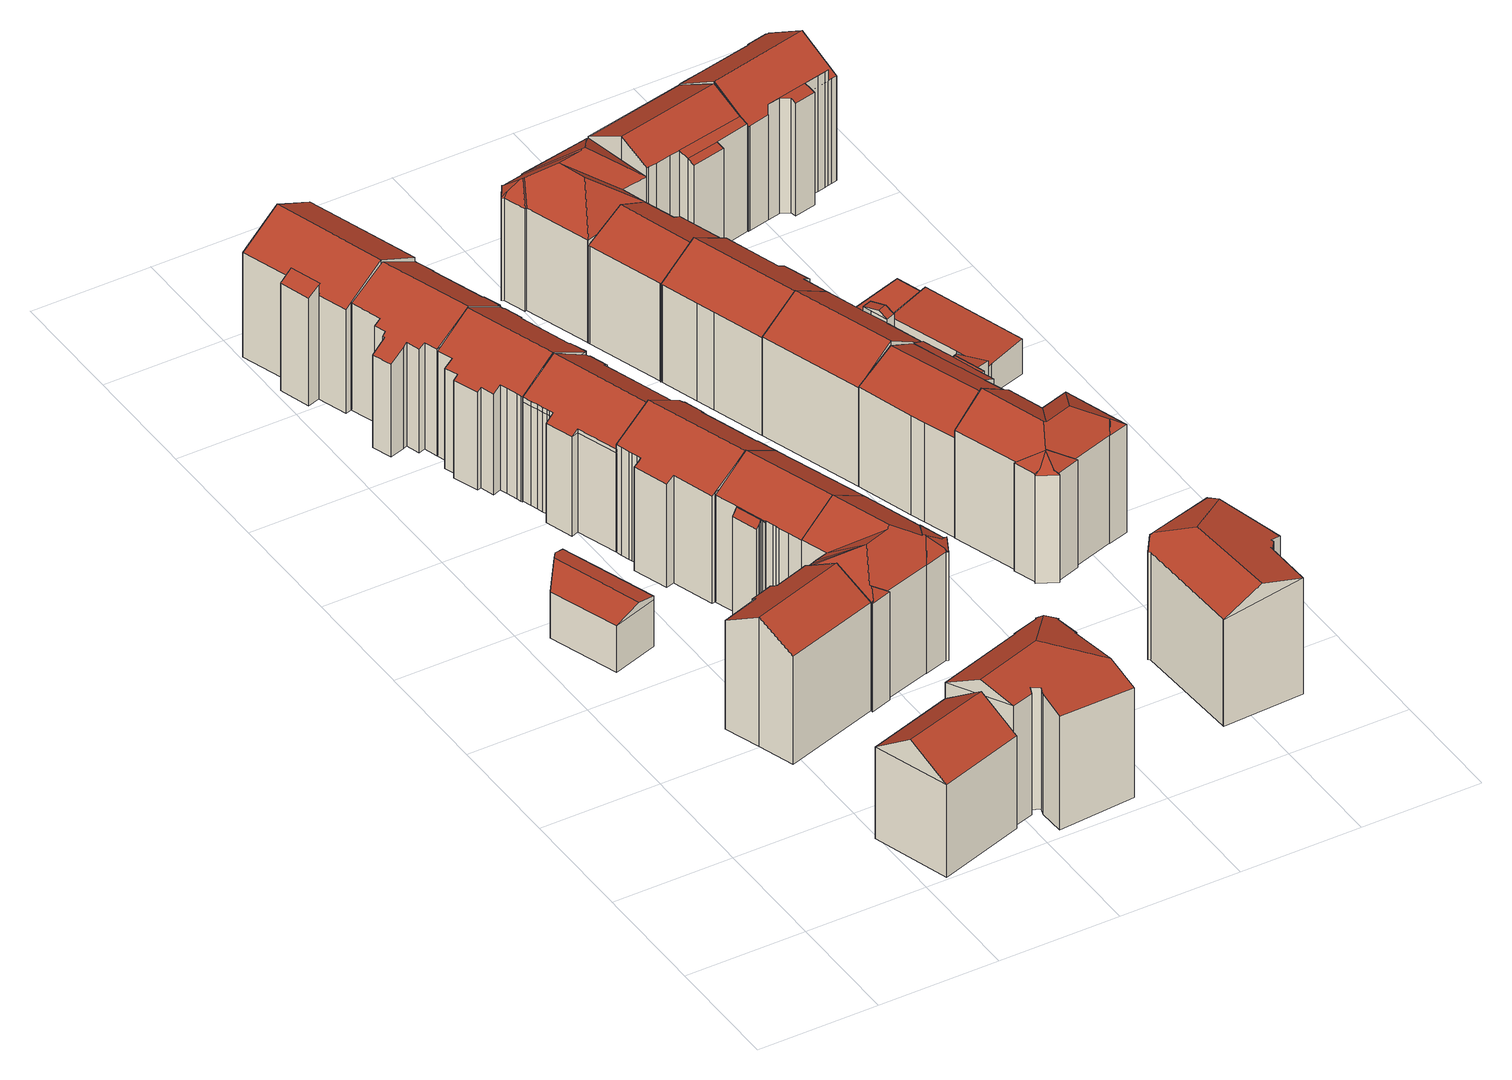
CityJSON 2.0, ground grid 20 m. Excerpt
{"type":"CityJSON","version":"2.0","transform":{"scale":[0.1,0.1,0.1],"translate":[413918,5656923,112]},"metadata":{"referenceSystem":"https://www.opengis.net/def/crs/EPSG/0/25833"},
"CityObjects":{
"building1":{"type":"Building","attributes":{"Dachtyp_tdc":"tdcFreeFormRoof","Gemeindeschluessel":14612000,"Dachneigung":35.52,"QualitaetDacherkennung":86,"Geometrietyp2DReferenz":"3000","measuredHeight":21.21,"function":"31001_9998","roofType":"5000"},"geometry":[{"type":"Solid","lod":"2","boundaries":[[[[0,1,2,3]],[[1,4,5,2]],[[4,6,7,5]],[[6,8,9,7]],[[8,0,3,9]],[[6,4,10,11,8]],[[11,10,1,0]],[[4,1,10]],[[0,8,11]],[[3,2,5,7,9]]]],"semantics":{"surfaces":[{"type":"WallSurface"},{"type":"RoofSurface"},{"type":"GroundSurface"}],"values":[[0,0,0,0,0,1,1,0,0,2]]}}]},
"building2":{"type":"Building","attributes":{"Dachtyp_tdc":"tdcFreeFormRoof","Gemeindeschluessel":14612000,"Dachneigung":15.91,"QualitaetDacherkennung":83,"Geometrietyp2DReferenz":"3000","measuredHeight":9.66,"function":"31001_9998","roofType":"5000"},"geometry":[{"type":"Solid","lod":"2","boundaries":[[[[12,13,14,15]],[[16,17,18,19,20,21,22]],[[23,24,17,16]],[[24,25,18,17]],[[25,26,19,18]],[[26,27,20,19]],[[27,12,21,20]],[[12,15,22,21]],[[15,23,16,22]],[[14,13,28,29,30,31,32]],[[31,24,23,32]],[[15,14,32,23]],[[25,30,29,26]],[[24,31,30,25]],[[26,29,28,27]],[[27,28,13,12]]]],"semantics":{"surfaces":[{"type":"WallSurface"},{"type":"GroundSurface"},{"type":"RoofSurface"}],"values":[[0,1,0,0,0,0,0,0,0,2,2,0,0,0,0,0]]}}]},
"building3":{"type":"Building","attributes":{"Dachtyp_tdc":"tdcGableRoof","Gemeindeschluessel":14612000,"Dachneigung":31.06,"QualitaetDacherkennung":78,"Geometrietyp2DReferenz":"3000","measuredHeight":23.28,"function":"31001_9998","roofType":"3100"},"geometry":[{"type":"Solid","lod":"2","boundaries":[[[[33,34,35,36]],[[34,37,38,35]],[[37,39,40,38]],[[39,41,42,40]],[[41,43,44,42]],[[43,45,46,44]],[[45,47,48,46]],[[47,49,50,48]],[[49,51,52,50]],[[51,53,54,52]],[[53,55,56,54]],[[55,57,58,56]],[[57,33,36,58]],[[53,51,49,47]],[[47,45,43,41,39,37,34,33,57,55,53]],[[36,35,38,40,42,44,46,48,50,52,54,56,58]]]],"semantics":{"surfaces":[{"type":"WallSurface"},{"type":"RoofSurface"},{"type":"GroundSurface"}],"values":[[0,0,0,0,0,0,0,0,0,0,0,0,0,1,1,2]]}}]},
"building4":{"type":"Building","attributes":{"Dachtyp_tdc":"tdcFreeFormRoof","Gemeindeschluessel":14612000,"Dachneigung":14.25,"QualitaetDacherkennung":31,"Geometrietyp2DReferenz":"3000","measuredHeight":23.38,"function":"31001_9998","roofType":"5000"},"geometry":[{"type":"Solid","lod":"2","boundaries":[[[[59,60,61,62]],[[60,63,64,61]],[[63,65,5,64]],[[65,66,2,5]],[[66,67,68,2]],[[67,69,70,68]],[[69,71,72,70]],[[71,73,74,72]],[[73,75,76,74]],[[75,77,78,76]],[[77,79,80,78]],[[79,81,82,80]],[[81,83,84,82]],[[83,85,86,84]],[[85,87,88,86]],[[87,59,62,88]],[[89,90,91,81,79,77,75]],[[89,73,71,69,67,66,92,90]],[[65,63,60,59,87,85,83,91,90,92]],[[83,81,91]],[[75,73,89]],[[66,65,92]],[[62,61,64,5,2,68,70,72,74,76,78,80,82,84,86,88]]]],"semantics":{"surfaces":[{"type":"WallSurface"},{"type":"RoofSurface"},{"type":"GroundSurface"}],"values":[[0,0,0,0,0,0,0,0,0,0,0,0,0,0,0,0,1,1,1,0,0,0,2]]}}]},
"building5":{"type":"Building","attributes":{"Gemeindeschluessel":14612000,"Geometrietyp2DReferenz":"3000","function":"31001_9998","roofType":"9999"},"children":["building5-1","building5-2"]},
"building5-1":{"type":"BuildingPart","attributes":{"Dachtyp_tdc":"tdcPolyFlatRoof","Dachneigung":29.01,"QualitaetDacherkennung":42,"Geometrietyp2DReferenz":"3000","measuredHeight":20.57,"roofType":"2100"},"parents":["building5"],"geometry":[{"type":"MultiSurface","lod":"2","boundaries":[[[93,94,95,96,97]],[[98,99,100,101,102]],[[97,96,99,98]],[[96,95,103,100,99]],[[93,97,98,102,104]]],"semantics":{"surfaces":[{"type":"RoofSurface"},{"type":"GroundSurface"},{"type":"WallSurface"}],"values":[0,1,2,2,2]}}]},
"building5-2":{"type":"BuildingPart","attributes":{"Dachtyp_tdc":"tdcGableRoof","Dachneigung":31.36,"QualitaetDacherkennung":74,"Geometrietyp2DReferenz":"3000","measuredHeight":23.24,"roofType":"3100"},"parents":["building5"],"geometry":[{"type":"MultiSurface","lod":"2","boundaries":[[[103,105,106,100]],[[105,107,108,106]],[[107,109,110,108]],[[109,111,112,110]],[[111,113,114,112]],[[113,115,116,114]],[[115,117,118,116]],[[117,119,120,118]],[[119,104,102,120]],[[115,113,111,109]],[[109,107,105,103,121,104,119,117,115]],[[102,101,100,106,108,110,112,114,116,118,120]]],"semantics":{"surfaces":[{"type":"WallSurface"},{"type":"RoofSurface"},{"type":"GroundSurface"}],"values":[0,0,0,0,0,0,0,0,0,1,1,2]}}]},
"building6":{"type":"Building","attributes":{"Dachtyp_tdc":"tdcFreeFormRoof","Gemeindeschluessel":14612000,"Dachneigung":28.69,"QualitaetDacherkennung":70,"Geometrietyp2DReferenz":"3000","measuredHeight":22.8,"function":"31001_9998","roofType":"5000"},"geometry":[{"type":"Solid","lod":"2","boundaries":[[[[122,123,124,125]],[[123,126,127,124]],[[126,128,129,127]],[[128,130,131,129]],[[130,132,118,131]],[[132,133,114,118]],[[133,134,135,114]],[[134,136,137,135]],[[136,138,139,137]],[[138,140,141,139]],[[140,142,143,141]],[[142,144,145,143]],[[144,146,147,145]],[[146,148,149,147]],[[148,150,151,149]],[[150,152,153,151]],[[152,154,155,153]],[[154,156,157,155]],[[156,158,159,157]],[[158,160,161,159]],[[160,162,163,161]],[[162,164,165,163]],[[164,122,125,165]],[[160,158,156,154,152,166,167,132,130,128,126,123,122,164,162]],[[144,142,140,138,136,134,133,167,166,150,148,146]],[[133,132,167]],[[152,150,166]],[[125,124,127,129,131,118,114,135,137,139,141,143,145,147,149,151,153,155,157,159,161,163,165]]]],"semantics":{"surfaces":[{"type":"WallSurface"},{"type":"RoofSurface"},{"type":"GroundSurface"}],"values":[[0,0,0,0,0,0,0,0,0,0,0,0,0,0,0,0,0,0,0,0,0,0,0,1,1,0,0,2]]}}]},
"building7":{"type":"Building","attributes":{"Dachtyp_tdc":"tdcFreeFormRoof","Gemeindeschluessel":14612000,"Dachneigung":30.2,"QualitaetDacherkennung":68,"Geometrietyp2DReferenz":"3000","measuredHeight":22.72,"function":"31001_9998","roofType":"5000"},"geometry":[{"type":"Solid","lod":"2","boundaries":[[[[168,169,170,171]],[[169,172,153,170]],[[172,173,151,153]],[[173,174,175,151]],[[174,176,177,175]],[[176,178,179,177]],[[178,180,181,179]],[[180,182,183,181]],[[182,184,185,183]],[[184,186,187,185]],[[186,188,189,187]],[[188,190,191,189]],[[190,192,193,191]],[[192,194,195,193]],[[194,196,197,195]],[[196,198,199,197]],[[198,200,201,199]],[[200,202,203,201]],[[202,204,205,203]],[[204,206,207,205]],[[206,208,209,207]],[[208,210,211,209]],[[210,168,171,211]],[[204,202,200,198,196,194,192,212,213,172,169,168,210,208,206]],[[188,186,184,182,180,178,176,174,173,213,212,190]],[[173,172,213]],[[192,190,212]],[[171,170,153,151,175,177,179,181,183,185,187,189,191,193,195,197,199,201,203,205,207,209,211]]]],"semantics":{"surfaces":[{"type":"WallSurface"},{"type":"RoofSurface"},{"type":"GroundSurface"}],"values":[[0,0,0,0,0,0,0,0,0,0,0,0,0,0,0,0,0,0,0,0,0,0,0,1,1,0,0,2]]}}]},
"building8":{"type":"Building","attributes":{"Dachtyp_tdc":"tdcFreeFormRoof","Gemeindeschluessel":14612000,"Dachneigung":31.07,"QualitaetDacherkennung":56,"Geometrietyp2DReferenz":"3000","measuredHeight":23.45,"function":"31001_9998","roofType":"5000"},"geometry":[{"type":"Solid","lod":"2","boundaries":[[[[214,215,216,217]],[[215,218,219,216]],[[220,221,222,223]],[[221,224,225,222]],[[224,226,227,225]],[[226,228,229,227]],[[228,230,231,229]],[[230,232,233,231]],[[232,234,235,233]],[[234,236,237,235]],[[236,238,239,237]],[[238,240,241,239]],[[240,242,243,241]],[[242,244,245,243]],[[244,246,247,245]],[[246,248,249,247]],[[248,214,217,249]],[[246,250,251]],[[244,250,246]],[[242,250,244]],[[250,242,240]],[[252,253,254,250,240,238]],[[252,238,236]],[[253,252,236,234]],[[254,253,234,232]],[[255,256,257,258,251,250,254,232,230]],[[259,260,255,230,228]],[[261,259,228,226]],[[261,226,224]],[[262,260,259,261,224,221]],[[262,221,220]],[[256,255,260,262,220,218]],[[257,256,218,215]],[[215,214,263,258,257]],[[263,248,246,251,258]],[[248,263,214]],[[217,216,219,223,222,225,227,229,231,233,235,237,239,241,243,245,247,249]],[[218,220,223,219]]]],"semantics":{"surfaces":[{"type":"WallSurface"},{"type":"RoofSurface"},{"type":"GroundSurface"}],"values":[[0,0,0,0,0,0,0,0,0,0,0,0,0,0,0,0,0,1,1,1,1,1,1,1,1,1,1,1,1,1,1,1,1,1,1,0,2,0]]}}]},
"building9":{"type":"Building","attributes":{"Dachtyp_tdc":"tdcFreeFormRoof","Gemeindeschluessel":14612000,"Dachneigung":29.21,"QualitaetDacherkennung":70,"Geometrietyp2DReferenz":"3000","measuredHeight":22.56,"function":"31001_9998","roofType":"5000"},"geometry":[{"type":"Solid","lod":"2","boundaries":[[[[264,265,266,267]],[[265,268,269,266]],[[268,270,271,269]],[[270,272,273,271]],[[272,274,275,273]],[[274,276,277,275]],[[276,278,279,277]],[[278,280,281,279]],[[280,282,283,281]],[[282,284,285,283]],[[284,286,287,285]],[[286,288,289,287]],[[288,290,291,289]],[[290,292,293,291]],[[292,294,295,293]],[[294,296,297,295]],[[296,298,299,297]],[[298,264,267,299]],[[300,301,302,303,304,305,306,307]],[[308,306,305,192,309,310,311,312,313,314,315,298,296,316]],[[292,308,316,294]],[[294,316,296]],[[298,315,264]],[[264,315,314,265]],[[265,314,313,268]],[[268,313,312,270]],[[270,312,311,272]],[[272,311,310,274]],[[274,310,309,276]],[[276,309,192,278]],[[278,192,305,304,280]],[[290,307,306,308,292]],[[288,300,307,290]],[[280,304,303,282]],[[282,303,302,284]],[[284,302,301,286]],[[286,301,300,288]],[[267,266,269,271,273,275,277,279,281,283,285,287,289,291,293,295,297,299]]]],"semantics":{"surfaces":[{"type":"WallSurface"},{"type":"RoofSurface"},{"type":"GroundSurface"}],"values":[[0,0,0,0,0,0,0,0,0,0,0,0,0,0,0,0,0,0,1,1,0,0,0,0,0,0,0,0,0,0,0,0,0,0,0,0,0,2]]}}]},
"building10":{"type":"Building","attributes":{"Dachtyp_tdc":"tdcFreeFormRoof","Gemeindeschluessel":14612000,"Dachneigung":28.61,"QualitaetDacherkennung":70,"Geometrietyp2DReferenz":"3000","measuredHeight":23.19,"function":"31001_9998","roofType":"5000"},"geometry":[{"type":"Solid","lod":"2","boundaries":[[[[317,318,319,320]],[[318,321,322,319]],[[321,323,324,322]],[[325,326,327,328]],[[326,329,330,327]],[[329,331,332,330]],[[331,333,334,332]],[[333,335,336,334]],[[335,337,338,336]],[[337,339,340,338]],[[339,341,342,340]],[[341,343,344,342]],[[343,345,346,344]],[[345,347,348,346]],[[347,349,350,348]],[[349,351,352,350]],[[351,353,293,352]],[[353,354,291,293]],[[354,355,356,291]],[[355,357,358,356]],[[357,317,320,358]],[[318,317,357,355,354,359,360,326,325,323,321]],[[335,333,331,329,360,359,353,351,349,347,345,343,341,339,337]],[[354,353,359]],[[329,326,360]],[[320,319,322,324,328,327,330,332,334,336,338,340,342,344,346,348,350,352,293,291,356,358]],[[323,325,328,324]]]],"semantics":{"surfaces":[{"type":"WallSurface"},{"type":"RoofSurface"},{"type":"GroundSurface"}],"values":[[0,0,0,0,0,0,0,0,0,0,0,0,0,0,0,0,0,0,0,0,0,1,1,0,0,2,0]]}}]},
"building11":{"type":"Building","attributes":{"Gemeindeschluessel":14612000,"Geometrietyp2DReferenz":"3000","function":"31001_9998","roofType":"9999"},"children":["building11-1","building11-2"]},
"building11-1":{"type":"BuildingPart","attributes":{"Dachtyp_tdc":"tdcGableRoof","Dachneigung":31.43,"QualitaetDacherkennung":72,"Geometrietyp2DReferenz":"3000","measuredHeight":23.36,"roofType":"3100"},"parents":["building11"],"geometry":[{"type":"MultiSurface","lod":"2","boundaries":[[[361,362,363,364]],[[362,365,366,363]],[[365,367,368,366]],[[367,369,370,371,368]],[[372,373,374]],[[372,375,330,373]],[[375,376,377,330]],[[376,378,327,377]],[[378,214,379,327]],[[214,380,381,379]],[[380,382,383,381]],[[382,384,385,383]],[[384,361,364,385]],[[380,214,378,376]],[[376,375,372,369,367,365,362,361,384,382,380]],[[364,363,366,368,371,373,330,377,327,379,381,383,385]]],"semantics":{"surfaces":[{"type":"WallSurface"},{"type":"RoofSurface"},{"type":"GroundSurface"}],"values":[0,0,0,0,0,0,0,0,0,0,0,0,0,1,1,2]}}]},
"building11-2":{"type":"BuildingPart","attributes":{"Dachtyp_tdc":"tdcFreeFormRoof","Dachneigung":48.87,"QualitaetDacherkennung":26,"Geometrietyp2DReferenz":"3000","measuredHeight":20.05,"roofType":"5000"},"parents":["building11"],"geometry":[{"type":"MultiSurface","lod":"2","boundaries":[[[386,387,388,389]],[[390,391,370,374,392]],[[392,393,387,386,394,390]],[[388,395,396,373,371,397,398,399,389]],[[387,393,395,388]],[[393,392,396,395]],[[392,374,373,396]],[[370,391,397,371]],[[391,390,398,397]],[[390,394,399,398]],[[394,386,389,399]]],"semantics":{"surfaces":[{"type":"WallSurface"},{"type":"RoofSurface"},{"type":"GroundSurface"}],"values":[0,1,1,2,0,0,0,0,0,0,0]}}]},
"building12":{"type":"Building","attributes":{"Dachtyp_tdc":"tdcFreeFormRoof","Gemeindeschluessel":14612000,"Dachneigung":16.13,"QualitaetDacherkennung":38,"Geometrietyp2DReferenz":"3000","measuredHeight":22.8,"function":"31001_9998","roofType":"5000"},"geometry":[{"type":"Solid","lod":"2","boundaries":[[[[400,401,402,403]],[[401,404,405,402]],[[404,406,407,405]],[[406,408,409,407]],[[408,410,411,409]],[[410,412,413,411]],[[412,414,415,413]],[[414,416,417,415]],[[416,418,419,417]],[[418,420,421,419]],[[420,422,423,421]],[[422,424,425,423]],[[424,400,403,425]],[[426,427,406,428]],[[429,426,428,404,401,400,424,422,420]],[[429,418,416,414,412,410,408,427,426]],[[406,404,428]],[[420,418,429]],[[408,406,427]],[[403,402,405,407,409,411,413,415,417,419,421,423,425]]]],"semantics":{"surfaces":[{"type":"WallSurface"},{"type":"RoofSurface"},{"type":"GroundSurface"}],"values":[[0,0,0,0,0,0,0,0,0,0,0,0,0,1,1,1,0,0,0,2]]}}]},
"building13":{"type":"Building","attributes":{"Dachtyp_tdc":"tdcFreeFormRoof","Gemeindeschluessel":14612000,"Dachneigung":27.64,"QualitaetDacherkennung":67,"Geometrietyp2DReferenz":"3000","measuredHeight":20.92,"function":"31001_9998","roofType":"5000"},"geometry":[{"type":"Solid","lod":"2","boundaries":[[[[430,431,432,433]],[[431,434,435,432]],[[434,436,437,435]],[[436,438,439,437]],[[438,440,441,439]],[[440,442,443,441]],[[442,444,445,443]],[[444,430,433,445]],[[438,436,434,431,446,447]],[[440,447,446,430,444,442]],[[431,430,446]],[[440,438,447]],[[433,432,435,437,439,441,443,445]]]],"semantics":{"surfaces":[{"type":"WallSurface"},{"type":"RoofSurface"},{"type":"GroundSurface"}],"values":[[0,0,0,0,0,0,0,0,1,1,0,0,2]]}}]},
"building14":{"type":"Building","attributes":{"Dachtyp_tdc":"tdcFreeFormRoof","Gemeindeschluessel":14612000,"Dachneigung":38.4,"QualitaetDacherkennung":19,"Geometrietyp2DReferenz":"3000","measuredHeight":23.22,"function":"31001_9998","roofType":"5000"},"geometry":[{"type":"Solid","lod":"2","boundaries":[[[[448,449,450,451]],[[449,452,453,450]],[[452,454,455,453]],[[454,456,457,455]],[[458,459,454,452]],[[458,452,449]],[[460,461,459,458,449,448]],[[462,460,448,463]],[[464,465,466,467,468,462,463,469]],[[464,469,470]],[[471,465,464,470,472]],[[471,472,473]],[[466,465,471,473,474]],[[467,466,474,475]],[[476,477,468,467,475,478]],[[476,478,479]],[[477,476,479,431]],[[468,477,431,480]],[[461,460,462,468,480,456]],[[459,461,456,454]],[[457,481,432,433,482,483,484,485,486,487,488,489,451,450,453,455]],[[456,480,481,457]],[[480,431,432,481]],[[431,479,433,432]],[[479,478,482,433]],[[478,475,483,482]],[[475,474,484,483]],[[474,473,485,484]],[[473,472,486,485]],[[472,470,487,486]],[[470,469,488,487]],[[469,463,489,488]],[[463,448,451,489]]]],"semantics":{"surfaces":[{"type":"WallSurface"},{"type":"RoofSurface"},{"type":"GroundSurface"}],"values":[[0,0,0,0,1,1,1,1,1,1,1,1,1,1,1,1,1,1,1,1,2,0,0,0,0,0,0,0,0,0,0,0,0]]}}]},
"building15":{"type":"Building","attributes":{"Dachtyp_tdc":"tdcFreeFormRoof","Gemeindeschluessel":14612000,"Dachneigung":30.68,"QualitaetDacherkennung":76,"Geometrietyp2DReferenz":"3000","measuredHeight":21.69,"function":"31001_9998","roofType":"5000"},"geometry":[{"type":"Solid","lod":"2","boundaries":[[[[490,491,492,493]],[[491,494,495,492]],[[494,496,497,495]],[[496,498,499,497]],[[498,500,501,499]],[[500,502,441,501]],[[502,503,439,441]],[[503,504,505,439]],[[504,506,507,505]],[[506,508,509,507]],[[508,510,511,509]],[[510,512,513,511]],[[512,490,493,513]],[[490,512,510,508,506,504,503,514,515,491]],[[494,515,514,502,500,498,496]],[[494,491,515]],[[503,502,514]],[[493,492,495,497,499,501,441,439,505,507,509,511,513]]]],"semantics":{"surfaces":[{"type":"WallSurface"},{"type":"RoofSurface"},{"type":"GroundSurface"}],"values":[[0,0,0,0,0,0,0,0,0,0,0,0,0,1,1,0,0,2]]}}]},
"building16":{"type":"Building","attributes":{"Gemeindeschluessel":14612000,"Geometrietyp2DReferenz":"3000","function":"31001_9998","roofType":"9999"},"children":["building16-1","building16-2"]},
"building16-1":{"type":"BuildingPart","attributes":{"Dachtyp_tdc":"tdcGableRoof","Dachneigung":13.86,"QualitaetDacherkennung":47,"Geometrietyp2DReferenz":"3000","measuredHeight":19.2,"roofType":"3100"},"parents":["building16"],"geometry":[{"type":"MultiSurface","lod":"2","boundaries":[[[516,517,518,519,520]],[[521,522,523,524,525]],[[522,516,520,523]],[[521,517,526]],[[516,522,527]],[[517,516,527,526]],[[522,521,526,527]],[[520,519,524,523]]],"semantics":{"surfaces":[{"type":"WallSurface"},{"type":"RoofSurface"},{"type":"GroundSurface"}],"values":[0,0,0,0,0,1,1,2]}}]},
"building16-2":{"type":"BuildingPart","attributes":{"Dachtyp_tdc":"tdcGableRoof","Dachneigung":31,"QualitaetDacherkennung":76,"Geometrietyp2DReferenz":"3000","measuredHeight":21.99,"roofType":"3100"},"parents":["building16"],"geometry":[{"type":"MultiSurface","lod":"2","boundaries":[[[518,528,529,519]],[[528,530,531,529]],[[530,532,533,531]],[[532,534,495,533]],[[534,535,536,495]],[[535,491,492,536]],[[491,525,524,492]],[[535,534,532,530]],[[530,528,518,525,491,535]],[[519,529,531,533,495,536,492,524]]],"semantics":{"surfaces":[{"type":"WallSurface"},{"type":"RoofSurface"},{"type":"GroundSurface"}],"values":[0,0,0,0,0,0,0,1,1,2]}}]},
"building17":{"type":"Building","attributes":{"Gemeindeschluessel":14612000,"Geometrietyp2DReferenz":"3000","function":"31001_9998","roofType":"9999"},"children":["building17-1","building17-2","building17-3"]},
"building17-1":{"type":"BuildingPart","attributes":{"Dachtyp_tdc":"tdcPolyFlatRoof","Dachneigung":0,"QualitaetDacherkennung":77,"Geometrietyp2DReferenz":"3000","measuredHeight":16.58,"roofType":"1000"},"parents":["building17"],"geometry":[{"type":"MultiSurface","lod":"2","boundaries":[[[537,538,539,540]],[[541,542,543,544]],[[542,537,540,543]],[[542,541,538,537]],[[540,539,544,543]]],"semantics":{"surfaces":[{"type":"WallSurface"},{"type":"RoofSurface"},{"type":"GroundSurface"}],"values":[0,0,0,1,2]}}]},
"building17-2":{"type":"BuildingPart","attributes":{"Dachtyp_tdc":"tdcGableRoof","Dachneigung":26.18,"QualitaetDacherkennung":70,"Geometrietyp2DReferenz":"3000","measuredHeight":21.36,"roofType":"3100"},"parents":["building17"],"geometry":[{"type":"MultiSurface","lod":"2","boundaries":[[[545,546,547,548]],[[546,549,550,547]],[[549,551,552,550]],[[551,553,554,552]],[[553,555,533,554]],[[555,556,557,533]],[[556,558,559,557]],[[545,548,560,561]],[[556,555,553,551,549,546]],[[546,545,561,562,558,556]],[[548,547,550,552,554,533,557,559,560]]],"semantics":{"surfaces":[{"type":"WallSurface"},{"type":"RoofSurface"},{"type":"GroundSurface"}],"values":[0,0,0,0,0,0,0,0,1,1,2]}}]},
"building17-3":{"type":"BuildingPart","attributes":{"Dachtyp_tdc":"tdcPolyFlatRoof","Dachneigung":24.9,"QualitaetDacherkennung":54,"Geometrietyp2DReferenz":"3000","measuredHeight":19,"roofType":"2100"},"parents":["building17"],"geometry":[{"type":"MultiSurface","lod":"2","boundaries":[[[563,564,529,559,558]],[[564,565,541,544,529]],[[566,539,538]],[[566,567,568,539]],[[567,569,570,568]],[[569,561,560,570]],[[561,569,567,566,565,564,563,562]],[[559,529,544,539,568,570,560]]],"semantics":{"surfaces":[{"type":"WallSurface"},{"type":"RoofSurface"},{"type":"GroundSurface"}],"values":[0,0,0,0,0,0,1,2]}}]},
"building18":{"type":"Building","attributes":{"Dachtyp_tdc":"tdcFreeFormRoof","Gemeindeschluessel":14612000,"Dachneigung":32.37,"QualitaetDacherkennung":49,"Geometrietyp2DReferenz":"3000","measuredHeight":23.16,"function":"31001_9998","roofType":"5000"},"geometry":[{"type":"Solid","lod":"2","boundaries":[[[[571,572,573,574]],[[572,575,576,573]],[[575,577,578,576]],[[577,579,580,578]],[[579,581,582,580]],[[581,583,584,582]],[[583,585,586,584]],[[585,587,588,586]],[[587,589,590,588]],[[589,591,592,590]],[[591,593,594,592]],[[593,595,596,594]],[[595,597,598,596]],[[597,599,600,598]],[[599,601,602,600]],[[601,571,574,602]],[[603,604,605,601,599]],[[603,599,597]],[[606,607,604,603,597,595]],[[608,609,606,595,593]],[[610,611,612,613,608,593,591]],[[614,610,591,589]],[[615,614,589,587]],[[615,587,585]],[[611,610,614,615,585,583]],[[612,611,583,581]],[[616,613,612,581,579]],[[616,579,577]],[[609,608,613,616,577,575]],[[607,606,609,575,572]],[[605,604,607,572,571]],[[605,571,601]],[[574,573,576,578,580,582,584,586,588,590,592,594,596,598,600,602]]]],"semantics":{"surfaces":[{"type":"WallSurface"},{"type":"RoofSurface"},{"type":"GroundSurface"}],"values":[[0,0,0,0,0,0,0,0,0,0,0,0,0,0,0,0,1,1,1,1,1,1,1,1,1,1,1,0,1,1,1,1,2]]}}]},
"building19":{"type":"Building","attributes":{"Gemeindeschluessel":14612000,"Geometrietyp2DReferenz":"3000","function":"31001_9998","roofType":"9999"},"children":["building19-1","building19-2","building19-3"]},
"building19-1":{"type":"BuildingPart","attributes":{"Dachtyp_tdc":"tdcPolyFlatRoof","Dachneigung":18.28,"QualitaetDacherkennung":60,"Geometrietyp2DReferenz":"3000","measuredHeight":19.84,"roofType":"2100"},"parents":["building19"],"geometry":[{"type":"MultiSurface","lod":"2","boundaries":[[[617,618,619,620,621]],[[622,623,624,625]],[[622,626,627,623]],[[626,622,625,617,621]],[[620,619,624,623,627]]],"semantics":{"surfaces":[{"type":"WallSurface"},{"type":"RoofSurface"},{"type":"GroundSurface"}],"values":[0,0,0,1,2]}}]},
"building19-2":{"type":"BuildingPart","attributes":{"Dachtyp_tdc":"tdcPolyFlatRoof","Dachneigung":14.09,"QualitaetDacherkennung":40,"Geometrietyp2DReferenz":"3000","measuredHeight":19.27,"roofType":"2100"},"parents":["building19"],"geometry":[{"type":"MultiSurface","lod":"2","boundaries":[[[626,628,629,627]],[[628,630,631,629]],[[630,621,620,631]],[[621,630,628,626]],[[627,629,631,620]]],"semantics":{"surfaces":[{"type":"WallSurface"},{"type":"RoofSurface"},{"type":"GroundSurface"}],"values":[0,0,0,1,2]}}]},
"building19-3":{"type":"BuildingPart","attributes":{"Dachtyp_tdc":"tdcGableRoof","Dachneigung":30.6,"QualitaetDacherkennung":64,"Geometrietyp2DReferenz":"3000","measuredHeight":22.6,"roofType":"3100"},"parents":["building19"],"geometry":[{"type":"MultiSurface","lod":"2","boundaries":[[[632,633,634,635]],[[633,625,624,634]],[[618,636,637,619]],[[636,638,639,637]],[[638,640,641,639]],[[640,642,643,641]],[[642,644,645,643]],[[644,646,647,645]],[[646,648,649,647]],[[648,650,651,649]],[[650,632,635,651]],[[646,644,642,640,638,636,618,625,633]],[[633,632,650,648,646]],[[635,634,624,619,637,639,641,643,645,647,649,651]]],"semantics":{"surfaces":[{"type":"WallSurface"},{"type":"RoofSurface"},{"type":"GroundSurface"}],"values":[0,0,0,0,0,0,0,0,0,0,0,1,1,2]}}]},
"building20":{"type":"Building","attributes":{"Dachtyp_tdc":"tdcPolyFlatRoof","Gemeindeschluessel":14612000,"Dachneigung":0,"QualitaetDacherkennung":77,"Geometrietyp2DReferenz":"3000","measuredHeight":2.71,"function":"31001_9998","roofType":"1000"},"geometry":[{"type":"Solid","lod":"2","boundaries":[[[[652,653,654,655]],[[653,656,657,654]],[[656,658,659,657]],[[658,660,661,659]],[[660,662,663,661]],[[662,664,665,663]],[[664,666,667,665]],[[666,668,669,667]],[[668,670,671,669]],[[670,652,655,671]],[[670,668,666,664,662,660,658,656,653,652]],[[655,654,657,659,661,663,665,667,669,671]]]],"semantics":{"surfaces":[{"type":"WallSurface"},{"type":"RoofSurface"},{"type":"GroundSurface"}],"values":[[0,0,0,0,0,0,0,0,0,0,1,2]]}}]},
"building21":{"type":"Building","attributes":{"Gemeindeschluessel":14612000,"Geometrietyp2DReferenz":"3000","function":"31001_9998","roofType":"9999"},"children":["building21-1","building21-2"]},
"building21-1":{"type":"BuildingPart","attributes":{"Dachtyp_tdc":"tdcPolyFlatRoof","Dachneigung":16.77,"QualitaetDacherkennung":44,"Geometrietyp2DReferenz":"3000","measuredHeight":6.59,"roofType":"2100"},"parents":["building21"],"geometry":[{"type":"MultiSurface","lod":"2","boundaries":[[[672,673,674,675,676]],[[673,677,678,674]],[[677,679,680,678]],[[679,677,673,672,681]],[[675,674,678,680]]],"semantics":{"surfaces":[{"type":"WallSurface"},{"type":"RoofSurface"},{"type":"GroundSurface"}],"values":[0,0,0,1,2]}}]},
"building21-2":{"type":"BuildingPart","attributes":{"Dachtyp_tdc":"tdcPolyFlatRoof","Dachneigung":6.98,"QualitaetDacherkennung":69,"Geometrietyp2DReferenz":"3000","measuredHeight":6.27,"roofType":"2100"},"parents":["building21"],"geometry":[{"type":"MultiSurface","lod":"2","boundaries":[[[682,683,684,680,679]],[[683,685,686,684]],[[685,687,688,686]],[[687,689,690,688]],[[689,676,675,690]],[[676,689,687,685,683,682,681]],[[680,684,686,688,690,675]]],"semantics":{"surfaces":[{"type":"WallSurface"},{"type":"RoofSurface"},{"type":"GroundSurface"}],"values":[0,0,0,0,0,1,2]}}]},
"building22":{"type":"Building","attributes":{"Gemeindeschluessel":14612000,"Geometrietyp2DReferenz":"3000","function":"31001_9998","roofType":"9999"},"children":["building22-1","building22-2"]},
"building22-1":{"type":"BuildingPart","attributes":{"Dachtyp_tdc":"tdcGableRoof","Dachneigung":32.15,"QualitaetDacherkennung":59,"Geometrietyp2DReferenz":"3000","measuredHeight":22.93,"roofType":"3100"},"parents":["building22"],"geometry":[{"type":"MultiSurface","lod":"2","boundaries":[[[691,692,693,694]],[[692,695,696,693]],[[695,697,698,696]],[[697,699,700,698]],[[699,701,702,700]],[[701,703,704,702]],[[703,705,706,704]],[[705,707,708,706]],[[707,709,710,708]],[[709,711,712,710]],[[711,713,714,712]],[[713,715,716,714]],[[715,717,718,716]],[[717,719,720,718]],[[719,721,722,720]],[[721,723,724,722]],[[717,715,713,711,709,707,705,703,701,699]],[[699,697,695,692,691,723,721,719,717]],[[724,694,693,696,698,700,702,704,706,708,710,712,714,716,718,720,722]]],"semantics":{"surfaces":[{"type":"WallSurface"},{"type":"RoofSurface"},{"type":"GroundSurface"}],"values":[0,0,0,0,0,0,0,0,0,0,0,0,0,0,0,0,1,1,2]}}]},
"building22-2":{"type":"BuildingPart","attributes":{"Dachtyp_tdc":"tdcPolyFlatRoof","Dachneigung":13.64,"QualitaetDacherkennung":38,"Geometrietyp2DReferenz":"3000","measuredHeight":20.75,"roofType":"2100"},"parents":["building22"],"geometry":[{"type":"MultiSurface","lod":"2","boundaries":[[[725,726,727,724]],[[726,728,729,727]],[[728,730,731,729]],[[730,732,733,731]],[[732,734,735,733]],[[734,736,737,735]],[[736,738,739,737]],[[738,740,741,739]],[[740,742,694,741]],[[742,691,694]],[[725,724,723]],[[742,740,738,736,734,732,730,728,726,725]],[[727,729,731,733,735,737,739,741,694,724]]],"semantics":{"surfaces":[{"type":"WallSurface"},{"type":"RoofSurface"},{"type":"GroundSurface"}],"values":[0,0,0,0,0,0,0,0,0,0,0,1,2]}}]}
},
"vertices":[
[196,133,171],[339,178,171],[339,178,7],[196,133,7],[378,54,177],[378,54,7],[380,49,173],[380,49,7],[236,3,173],[236,3,7],[359,113,219],[216,69,219],
[113,809,89],[113,809,96],[157,678,96],[157,678,89],[81,653,6],[41,770,6],[87,833,6],[103,838,6],[108,823,6],[113,809,6],[157,678,6],[81,653,89],[41,770,89],[87,833,89],[103,838,89],[108,823,89],[108,823,96],[103,838,96],[87,833,99],[77,819,103],[127,668,103],
[205,487,198],[219,492,198],[219,492,8],[205,487,8],[236,497,198],[236,497,8],[243,500,198],[243,500,8],[247,488,205],[247,488,8],[293,503,205],[293,503,8],[305,507,205],[305,507,8],[323,450,240],[323,450,8],[343,389,202],[343,389,8],[184,339,202],[184,339,8],[164,399,240],[164,399,8],[144,459,203],[144,459,8],[207,480,203],[207,480,8],
[433,70,224],[418,76,227],[418,76,7],[433,70,7],[414,65,224],[414,65,7],[378,54,224],[339,178,200],[483,224,200],[483,224,7],[482,226,199],[482,226,7],[526,239,199],[526,239,7],[528,243,197],[528,243,7],[555,224,198],[555,224,7],[552,221,199],[552,221,7],[554,174,206],[554,174,7],[552,174,206],[552,174,7],[560,25,203],[560,25,7],[430,15,211],[430,15,7],[429,58,222],[429,58,7],[537,236,203],[473,150,240],[557,85,218],[359,114,240],
[45,1413,211],[48,1414,213],[31,1466,213],[9,1458,200],[25,1407,200],[25,1407,7],[9,1458,7],[31,1466,7],[48,1414,7],[45,1413,7],[31,1466,195],[45,1413,193],
[3,1552,195],[3,1552,7],[10,1554,200],[10,1554,7],[73,1574,239],[73,1574,7],[141,1597,201],[141,1597,7],[202,1410,201],[202,1410,7],[133,1387,239],[133,1387,7],[72,1368,200],[72,1368,7],[61,1364,193],[61,1364,7],[48,1414,195],
[78,1287,188],[77,1291,188],[77,1291,7],[78,1287,7],[83,1294,192],[83,1294,7],[77,1313,192],[77,1313,7],[89,1317,198],[89,1317,7],[72,1368,199],[202,1410,194],[203,1406,194],[203,1406,7],[204,1407,193],[204,1407,7],[214,1377,193],[214,1377,7],[212,1377,194],[212,1377,7],[241,1288,195],[241,1288,7],[244,1289,193],[244,1289,7],[254,1261,193],[254,1261,7],[250,1260,195],[250,1260,7],[252,1256,195],[252,1256,7],[121,1213,198],[121,1213,7],[114,1236,198],[114,1236,7],[103,1233,192],[103,1233,7],[96,1256,192],[96,1256,7],[89,1253,188],[89,1253,7],[64,1245,173],[64,1245,7],[53,1278,173],[53,1278,7],[186,1235,235],[135,1388,235],
[115,1183,187],[130,1187,196],[130,1187,7],[115,1183,7],[121,1213,196],[252,1256,194],[253,1252,194],[253,1252,7],[256,1252,192],[256,1252,7],[266,1222,192],[266,1222,7],[263,1220,194],[263,1220,7],[291,1134,194],[291,1134,7],[294,1135,192],[294,1135,7],[304,1108,192],[304,1108,7],[302,1107,194],[302,1107,7],[301,1104,194],[301,1104,7],[170,1060,195],[170,1060,7],[169,1062,195],[169,1062,7],[167,1070,195],[167,1070,7],[161,1088,195],[161,1088,7],[157,1100,195],[157,1100,7],[143,1095,187],[143,1095,7],[136,1118,187],[136,1118,7],[129,1116,182],[129,1116,7],[115,1158,182],[115,1158,7],[123,1161,187],[123,1161,7],[234,1082,235],[184,1234,235],
[463,607,201],[495,508,201],[495,508,7],[463,607,7],[496,508,201],[496,508,7],[509,466,201],[514,465,201],[514,465,7],[509,466,7],[498,433,201],[498,433,7],[495,435,201],[495,435,7],[456,423,201],[456,423,7],[456,424,201],[456,424,7],[378,401,201],[378,401,7],[379,397,201],[379,397,7],[344,386,201],[344,386,7],[343,389,201],[343,389,7],[305,507,201],[305,507,7],[317,510,201],[317,510,7],[327,514,201],[327,514,7],[349,521,201],[349,521,7],[334,565,201],[334,565,7],[383,467,238],[427,481,239],[347,390,203],[356,409,212],[355,414,212],[478,463,220],[474,464,221],[473,464,221],[431,487,242],[478,461,220],[478,462,220],[496,440,204],[504,460,205],[398,586,242],
[188,1006,186],[188,1008,186],[188,1008,8],[188,1006,8],[186,1012,186],[186,1012,8],[185,1017,186],[185,1017,8],[182,1024,186],[182,1024,8],[179,1034,186],[179,1034,8],[175,1045,186],[175,1045,8],[170,1060,186],[170,1060,8],[301,1104,186],[301,1104,8],[304,1099,186],[304,1099,8],[306,1100,186],[306,1100,8],[316,1069,186],[316,1069,8],[310,1068,186],[310,1068,8],[355,935,186],[355,935,8],[223,890,186],[223,890,8],[200,958,186],[200,958,8],[188,954,186],[188,954,8],[173,1000,186],[173,1000,8],[310,1068,191],[316,1069,188],[306,1100,188],[304,1099,189],[301,1104,189],[235,1082,233],[290,913,233],[355,935,190],[223,890,193],[175,1045,195],[179,1034,195],[182,1024,195],[185,1017,195],[186,1012,195],[188,1008,195],[188,1006,195],[200,958,193],
[371,896,196],[367,895,199],[367,895,8],[371,896,8],[399,796,200],[399,796,8],[401,797,198],[401,797,8],[412,762,199],[409,761,200],[409,761,8],[412,762,8],[284,719,204],[284,719,8],[278,718,200],[278,718,8],[256,787,201],[256,787,8],[242,783,193],[242,783,8],[223,841,193],[223,841,8],[225,842,194],[225,842,8],[233,844,199],[233,844,8],[237,846,201],[237,846,8],[235,852,201],[235,852,8],[232,861,201],[232,861,8],[230,866,201],[230,866,8],[226,880,201],[226,880,8],[223,890,201],[355,935,198],[357,929,198],[357,929,8],[360,930,196],[360,930,8],[289,912,240],[347,740,240],
[321,606,200],[320,611,200],[320,611,8],[321,606,8],[318,617,200],[318,617,8],[314,630,200],[314,630,8],[313,629,200],[313,629,197],[313,629,8],[299,673,200],[299,673,8],[299,673,197],[284,719,200],[347,740,241],[347,740,8],[409,761,202],[463,607,8],[399,586,241],[399,586,8],[334,565,200],[334,565,8],[327,589,200],[327,589,8],
[299,625,201],[295,623,197],[295,623,8],[299,625,8],[304,627,208],[307,627,205],[290,670,208],[281,667,197],[301,625,204],[281,667,8],[290,670,8],[307,627,8],[304,627,8],[301,625,8],
[742,290,198],[759,313,208],[759,313,6],[742,290,6],[762,312,210],[762,312,6],[877,351,202],[877,351,6],[919,220,203],[919,220,6],[900,213,208],[900,213,6],[902,209,208],[902,209,6],[891,192,212],[891,192,6],[888,194,212],[888,194,6],[890,108,214],[890,108,6],[754,101,197],[754,101,6],[754,103,197],[754,103,6],[745,287,199],[745,287,6],[809,265,234],[884,330,211],[764,312,211],[820,105,234],
[439,1326,182],[554,1361,192],[554,1361,8],[439,1326,8],[571,1310,192],[571,1310,8],[584,1315,185],[584,1315,8],[609,1237,185],[609,1237,8],[481,1196,182],[481,1196,8],[481,1198,183],[481,1198,8],[440,1323,183],[440,1323,8],[504,1345,218],[545,1217,218],
[438,1507,192],[559,1530,192],[559,1530,8],[438,1507,8],[560,1529,192],[560,1529,8],[562,1530,192],[562,1530,8],[586,1410,192],[586,1410,8],[540,1500,213],[540,1499,214],[508,1458,241],[514,1459,241],[507,1457,240],[438,1505,192],[401,1493,196],[414,1474,213],[418,1472,215],[421,1472,215],[464,1448,240],[402,1498,192],[400,1499,192],[394,1476,198],[384,1474,192],[388,1472,192],[400,1435,192],[403,1436,192],[441,1329,194],[478,1401,240],[439,1328,192],[439,1326,192],[542,1402,192],[542,1402,8],[439,1328,8],[403,1436,8],[400,1435,8],[388,1472,8],[384,1474,8],[400,1499,8],[402,1498,8],[438,1505,8],
[660,1100,185],[673,1058,185],[673,1058,8],[660,1100,8],[540,1015,183],[540,1015,8],[512,1101,183],[512,1101,8],[502,1131,183],[502,1131,8],[482,1193,183],[482,1193,8],[481,1196,183],[609,1237,188],[615,1239,184],[615,1239,8],[636,1174,184],[636,1174,8],[645,1145,184],[645,1145,8],[657,1149,177],[657,1149,8],[672,1104,177],[672,1104,8],[549,1218,225],[608,1036,225],
[723,956,192],[708,951,192],[708,951,185],[708,951,8],[723,956,8],[694,993,193],[709,998,193],[709,998,8],[694,993,8],[694,993,185],[703,966,200],[718,971,200],
[729,886,185],[729,886,8],[663,865,228],[663,865,8],[596,843,185],[596,843,8],[540,1015,185],[607,1036,228],[607,1036,8],
[777,798,173],[759,792,173],[759,792,8],[777,798,8],[743,844,173],[760,850,173],[760,850,8],[743,844,8],
[766,713,196],[719,697,221],[719,697,8],[766,713,8],[652,672,186],[652,672,8],[634,724,186],[634,724,8],[626,748,186],[626,748,8],[596,843,187],[662,864,221],[662,864,8],[707,879,197],[707,879,8],[751,754,8],[751,754,196],[726,824,197],
[707,879,198],[729,886,187],[743,844,187],[759,792,187],[767,768,187],[767,768,8],[770,760,187],[770,760,8],
[697,527,200],[685,563,200],[685,563,7],[697,527,7],[688,564,200],[688,564,7],[652,672,200],[652,672,7],[766,713,200],[766,713,7],[785,652,200],[785,652,7],[833,667,200],[833,667,7],[867,559,200],[867,559,7],[868,557,200],[868,557,7],[834,547,200],[834,547,7],[834,548,200],[834,548,7],[765,526,200],[765,526,7],[766,523,200],[766,523,7],[727,510,200],[727,510,7],[726,506,200],[726,506,7],[695,522,200],[695,522,7],[722,515,205],[724,541,220],[706,526,206],[727,543,220],[725,543,220],[727,546,220],[727,544,220],[846,569,211],[796,595,237],[749,580,237],[745,582,238],[847,568,211],[865,558,202],[709,693,239],
[647,1421,208],[647,1421,207],[647,1421,9],[651,1405,9],[651,1405,202],[765,1430,202],[765,1430,9],[762,1445,9],[762,1445,207],[707,1417,202],[707,1417,9],
[710,1403,198],[710,1403,9],[654,1391,198],[654,1391,9],
[736,1567,193],[751,1498,235],[751,1498,9],[736,1567,9],[630,1418,207],[630,1418,9],[604,1412,207],[604,1412,9],[590,1410,208],[590,1410,9],[586,1409,208],[586,1409,9],[586,1410,208],[586,1410,9],[576,1461,235],[576,1461,9],[562,1530,194],[562,1530,9],[738,1568,193],[738,1568,9],
[801,1098,36],[724,1073,36],[724,1073,9],[801,1098,9],[703,1133,36],[703,1133,9],[740,1145,36],[740,1145,9],[738,1151,36],[738,1151,9],[760,1157,36],[760,1157,9],[758,1161,36],[758,1161,9],[873,1197,36],[873,1197,9],[895,1128,36],[895,1128,9],[874,1121,36],[874,1121,9],
[860,925,74],[838,919,74],[838,919,8],[860,925,8],[860,925,62],[820,973,57],[820,973,8],[841,981,57],[841,981,8],[846,964,62],
[841,981,62],[801,1098,62],[801,1098,8],[874,1121,71],[874,1121,8],[930,947,71],[930,947,8],[868,928,63],[868,928,8],
[804,1437,198],[769,1429,198],[769,1429,10],[804,1437,10],[766,1428,198],[766,1428,10],[765,1430,199],[765,1430,10],[751,1498,239],[751,1498,10],[736,1567,195],[736,1567,10],[739,1568,195],[739,1568,10],[775,1576,194],[775,1576,10],[867,1594,195],[867,1594,10],[867,1598,193],[867,1598,10],[901,1605,193],[901,1605,10],[902,1603,194],[902,1603,10],[905,1603,195],[905,1603,10],[919,1535,239],[919,1535,10],[934,1465,198],[934,1465,10],[925,1463,198],[925,1463,10],[918,1461,198],[918,1461,10],
[918,1461,217],[912,1460,217],[912,1460,10],[899,1457,217],[899,1457,10],[874,1452,217],[874,1452,10],[876,1442,215],[876,1442,10],[878,1432,212],[878,1432,10],[842,1424,212],[842,1424,10],[840,1434,215],[840,1434,10],[825,1441,217],[825,1441,10],[804,1437,217]
]}
